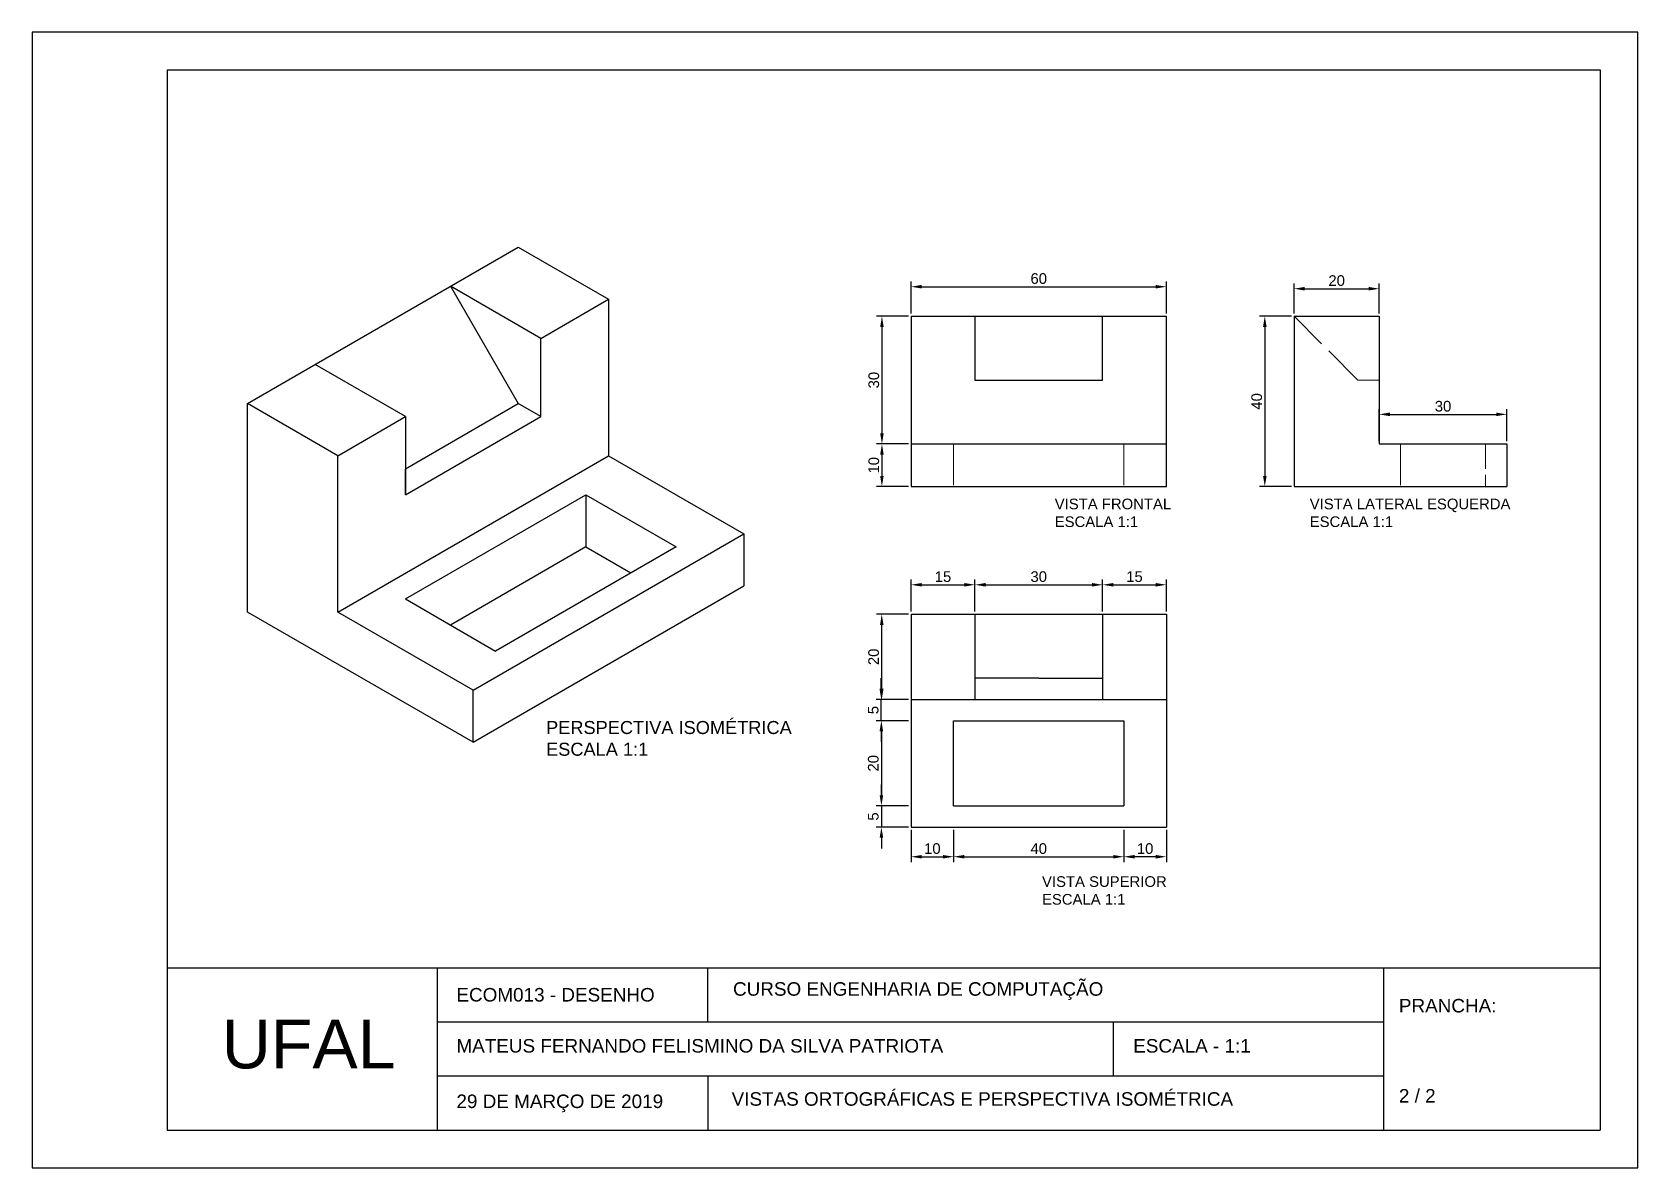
# Paper-space layout 'Layout 2' of a CAD drawing. Header units: millimetres. Extents: x 0 to 297, y 0 to 210.
# The model-space entities are those that its viewports show. They can reach past a viewport. Long polylines and large blocks are cut down to what shows.
import ezdxf

# ---------------------------------------------------------------- set-up
doc = ezdxf.new("R2010")
doc.units = ezdxf.units.MM
doc.linetypes.add('ACAD_ISO02W100', pattern=[15, 12, -3])
for name, color, linetype in [('Cota', 210, 'Continuous'), ('Isometrico', 30, 'Continuous'), ('MV', 7, 'Continuous'), ('Text', 3, 'Continuous')]:
    doc.layers.add(name, color=color, linetype=linetype)
doc.layers.add('Projection', color=4, linetype='ACAD_ISO02W100', lineweight=15)
doc.layers.get('MV').off()
doc.styles.get("Standard").update_dxf_attribs({"font": 'arial.ttf'})
doc.dimstyles.new('ISO-25', dxfattribs={"dimtxt": 2.5, "dimasz": 2.5, "dimexe": 1.25, "dimexo": 0.625, "dimtad": 1, "dimtxsty": 'Standard', "dimcen": 2.5, "dimadec": 0, "dimazin": 0, "dimtfac": 1, "dimtmove": 0, "dimatfit": 3, "dimfxl": 1, "dimarcsym": 0})

# ---------------------------------------------------------------- blocks, each defined once
blk = doc.blocks.new('*D2')
at = {"layer": 'Cota', "color": 0, "lineweight": -2, "transparency": 16777216}
for p, q in [((86789.74, 259671.86), (86789.74, 259678.95)), ((86792.24, 259677.7), (86807.24, 259677.7)), ((86809.74, 259671.86), (86809.74, 259678.95))]:
    blk.add_line(p, q, dxfattribs=at)
at = {"layer": 'Cota', "color": 0, "transparency": 16777216}
for points in [[(86792.24, 259678.12), (86792.24, 259677.29), (86789.74, 259677.7)], [(86807.24, 259678.12), (86807.24, 259677.29), (86809.74, 259677.7)]]:
    blk.add_solid(points, dxfattribs=at)
at = {"layer": 'Defpoints', "color": 0, "transparency": 16777216}
for p in [(86809.74, 259677.7), (86789.74, 259671.23), (86809.74, 259671.23)]:
    blk.add_point(p, dxfattribs=at)
at = {"layer": 'Cota', "color": 0, "transparency": 16777216, "insert": (86799.74, 259679.6), "char_height": 2.5, "attachment_point": 5}
blk.add_mtext('20', dxfattribs=at)
blk = doc.blocks.new('*D3')
at = {"layer": 'Cota', "color": 0, "lineweight": -2, "transparency": 16777216}
for p, q in [((86789.12, 259671.23), (86781.61, 259671.23)), ((86782.86, 259668.73), (86782.86, 259633.73)), ((86789.12, 259631.23), (86781.61, 259631.23))]:
    blk.add_line(p, q, dxfattribs=at)
at = {"layer": 'Cota', "color": 0, "transparency": 16777216}
for points in [[(86782.44, 259668.73), (86783.28, 259668.73), (86782.86, 259671.23)], [(86782.44, 259633.73), (86783.28, 259633.73), (86782.86, 259631.23)]]:
    blk.add_solid(points, dxfattribs=at)
at = {"layer": 'Defpoints', "color": 0, "transparency": 16777216}
for p in [(86789.74, 259671.23), (86782.86, 259631.23), (86789.74, 259631.23)]:
    blk.add_point(p, dxfattribs=at)
at = {"layer": 'Cota', "color": 0, "transparency": 16777216, "insert": (86780.96, 259651.23), "char_height": 2.5, "attachment_point": 5, "rotation": 90}
blk.add_mtext('40', dxfattribs=at)
blk = doc.blocks.new('*D4')
at = {"layer": 'Cota', "color": 0, "lineweight": -2, "transparency": 16777216}
for p, q in [((86699.74, 259550.61), (86699.74, 259543.03)), ((86709.74, 259550.61), (86709.74, 259543.03)), ((86702.24, 259544.28), (86707.24, 259544.28))]:
    blk.add_line(p, q, dxfattribs=at)
at = {"layer": 'Cota', "color": 0, "transparency": 16777216}
for points in [[(86702.24, 259544.69), (86702.24, 259543.86), (86699.74, 259544.28)], [(86707.24, 259544.69), (86707.24, 259543.86), (86709.74, 259544.28)]]:
    blk.add_solid(points, dxfattribs=at)
at = {"layer": 'Defpoints', "color": 0, "transparency": 16777216}
for p in [(86699.74, 259551.23), (86709.74, 259551.23), (86709.74, 259544.28)]:
    blk.add_point(p, dxfattribs=at)
at = {"layer": 'Cota', "color": 0, "transparency": 16777216, "insert": (86704.74, 259546.18), "char_height": 2.5, "attachment_point": 5}
blk.add_mtext('10', dxfattribs=at)
blk = doc.blocks.new('*D5')
at = {"layer": 'Cota', "color": 0, "lineweight": -2, "transparency": 16777216}
for p, q in [((86709.74, 259550.61), (86709.74, 259543.03)), ((86749.74, 259550.61), (86749.74, 259543.03)), ((86712.24, 259544.28), (86747.24, 259544.28))]:
    blk.add_line(p, q, dxfattribs=at)
at = {"layer": 'Cota', "color": 0, "transparency": 16777216}
for points in [[(86712.24, 259544.69), (86712.24, 259543.86), (86709.74, 259544.28)], [(86747.24, 259544.69), (86747.24, 259543.86), (86749.74, 259544.28)]]:
    blk.add_solid(points, dxfattribs=at)
at = {"layer": 'Defpoints', "color": 0, "transparency": 16777216}
for p in [(86709.74, 259551.23), (86749.74, 259551.23), (86749.74, 259544.28)]:
    blk.add_point(p, dxfattribs=at)
at = {"layer": 'Cota', "color": 0, "transparency": 16777216, "insert": (86729.74, 259546.18), "char_height": 2.5, "attachment_point": 5}
blk.add_mtext('40', dxfattribs=at)
blk = doc.blocks.new('*D6')
at = {"layer": 'Cota', "color": 0, "lineweight": -2, "transparency": 16777216}
for p, q in [((86749.74, 259550.61), (86749.74, 259543.03)), ((86759.74, 259550.61), (86759.74, 259543.03)), ((86757.24, 259544.28), (86752.24, 259544.28))]:
    blk.add_line(p, q, dxfattribs=at)
at = {"layer": 'Cota', "color": 0, "transparency": 16777216}
for points in [[(86752.24, 259544.69), (86752.24, 259543.86), (86749.74, 259544.28)], [(86757.24, 259544.69), (86757.24, 259543.86), (86759.74, 259544.28)]]:
    blk.add_solid(points, dxfattribs=at)
at = {"layer": 'Defpoints', "color": 0, "transparency": 16777216}
for p in [(86749.74, 259551.23), (86759.74, 259551.23), (86749.74, 259544.28)]:
    blk.add_point(p, dxfattribs=at)
at = {"layer": 'Cota', "color": 0, "transparency": 16777216, "insert": (86754.74, 259546.18), "char_height": 2.5, "attachment_point": 5}
blk.add_mtext('10', dxfattribs=at)
blk = doc.blocks.new('*D7')
at = {"layer": 'Cota', "color": 0, "lineweight": -2, "transparency": 16777216}
for p, q in [((86699.74, 259671.86), (86699.74, 259679.42)), ((86702.24, 259678.17), (86757.24, 259678.17)), ((86759.74, 259671.86), (86759.74, 259679.42))]:
    blk.add_line(p, q, dxfattribs=at)
at = {"layer": 'Cota', "color": 0, "transparency": 16777216}
for points in [[(86702.24, 259678.59), (86702.24, 259677.76), (86699.74, 259678.17)], [(86757.24, 259678.59), (86757.24, 259677.76), (86759.74, 259678.17)]]:
    blk.add_solid(points, dxfattribs=at)
at = {"layer": 'Defpoints', "color": 0, "transparency": 16777216}
for p in [(86759.74, 259678.17), (86699.74, 259671.23), (86759.74, 259671.23)]:
    blk.add_point(p, dxfattribs=at)
at = {"layer": 'Cota', "color": 0, "transparency": 16777216, "insert": (86729.74, 259680.08), "char_height": 2.5, "attachment_point": 5}
blk.add_mtext('60', dxfattribs=at)
blk = doc.blocks.new('*D8')
at = {"layer": 'Cota', "color": 0, "lineweight": -2, "transparency": 16777216}
for p, q in [((86699.74, 259601.86), (86699.74, 259609.41)), ((86702.24, 259608.16), (86712.24, 259608.16)), ((86714.74, 259601.86), (86714.74, 259609.41))]:
    blk.add_line(p, q, dxfattribs=at)
at = {"layer": 'Cota', "color": 0, "transparency": 16777216}
for points in [[(86702.24, 259608.58), (86702.24, 259607.74), (86699.74, 259608.16)], [(86712.24, 259608.58), (86712.24, 259607.74), (86714.74, 259608.16)]]:
    blk.add_solid(points, dxfattribs=at)
at = {"layer": 'Defpoints', "color": 0, "transparency": 16777216}
for p in [(86714.74, 259608.16), (86699.74, 259601.23), (86714.74, 259601.23)]:
    blk.add_point(p, dxfattribs=at)
at = {"layer": 'Cota', "color": 0, "transparency": 16777216, "insert": (86707.24, 259610.06), "char_height": 2.5, "attachment_point": 5}
blk.add_mtext('15', dxfattribs=at)
blk = doc.blocks.new('*D9')
at = {"layer": 'Cota', "color": 0, "lineweight": -2, "transparency": 16777216}
for p, q in [((86714.74, 259601.86), (86714.74, 259609.41)), ((86717.24, 259608.16), (86742.24, 259608.16)), ((86744.74, 259601.86), (86744.74, 259609.41))]:
    blk.add_line(p, q, dxfattribs=at)
at = {"layer": 'Cota', "color": 0, "transparency": 16777216}
for points in [[(86717.24, 259608.58), (86717.24, 259607.74), (86714.74, 259608.16)], [(86742.24, 259608.58), (86742.24, 259607.74), (86744.74, 259608.16)]]:
    blk.add_solid(points, dxfattribs=at)
at = {"layer": 'Defpoints', "color": 0, "transparency": 16777216}
for p in [(86744.74, 259608.16), (86714.74, 259601.23), (86744.74, 259601.23)]:
    blk.add_point(p, dxfattribs=at)
at = {"layer": 'Cota', "color": 0, "transparency": 16777216, "insert": (86729.74, 259610.06), "char_height": 2.5, "attachment_point": 5}
blk.add_mtext('30', dxfattribs=at)
blk = doc.blocks.new('*D10')
at = {"layer": 'Cota', "color": 0, "lineweight": -2, "transparency": 16777216}
for p, q in [((86744.74, 259601.86), (86744.74, 259609.41)), ((86747.24, 259608.16), (86757.24, 259608.16)), ((86759.74, 259601.86), (86759.74, 259609.41))]:
    blk.add_line(p, q, dxfattribs=at)
at = {"layer": 'Cota', "color": 0, "transparency": 16777216}
for points in [[(86747.24, 259608.58), (86747.24, 259607.74), (86744.74, 259608.16)], [(86757.24, 259608.58), (86757.24, 259607.74), (86759.74, 259608.16)]]:
    blk.add_solid(points, dxfattribs=at)
at = {"layer": 'Defpoints', "color": 0, "transparency": 16777216}
for p in [(86759.74, 259608.16), (86744.74, 259601.23), (86759.74, 259601.23)]:
    blk.add_point(p, dxfattribs=at)
at = {"layer": 'Cota', "color": 0, "transparency": 16777216, "insert": (86752.24, 259610.06), "char_height": 2.5, "attachment_point": 5}
blk.add_mtext('15', dxfattribs=at)
blk = doc.blocks.new('*D11')
at = {"layer": 'Cota', "color": 0, "lineweight": -2, "transparency": 16777216}
for p, q in [((86699.12, 259671.23), (86691.64, 259671.23)), ((86692.89, 259668.73), (86692.89, 259643.73)), ((86699.12, 259641.23), (86691.64, 259641.23))]:
    blk.add_line(p, q, dxfattribs=at)
at = {"layer": 'Cota', "color": 0, "transparency": 16777216}
for points in [[(86692.48, 259668.73), (86693.31, 259668.73), (86692.89, 259671.23)], [(86692.48, 259643.73), (86693.31, 259643.73), (86692.89, 259641.23)]]:
    blk.add_solid(points, dxfattribs=at)
at = {"layer": 'Defpoints', "color": 0, "transparency": 16777216}
for p in [(86699.74, 259671.23), (86692.89, 259641.23), (86699.74, 259641.23)]:
    blk.add_point(p, dxfattribs=at)
at = {"layer": 'Cota', "color": 0, "transparency": 16777216, "insert": (86690.99, 259656.23), "char_height": 2.5, "attachment_point": 5, "rotation": 90}
blk.add_mtext('30', dxfattribs=at)
blk = doc.blocks.new('*D12')
at = {"layer": 'Cota', "color": 0, "lineweight": -2, "transparency": 16777216}
for p, q in [((86699.12, 259641.23), (86691.64, 259641.23)), ((86692.89, 259638.73), (86692.89, 259633.73)), ((86699.12, 259631.23), (86691.64, 259631.23))]:
    blk.add_line(p, q, dxfattribs=at)
at = {"layer": 'Cota', "color": 0, "transparency": 16777216}
for points in [[(86692.48, 259638.73), (86693.31, 259638.73), (86692.89, 259641.23)], [(86692.48, 259633.73), (86693.31, 259633.73), (86692.89, 259631.23)]]:
    blk.add_solid(points, dxfattribs=at)
at = {"layer": 'Defpoints', "color": 0, "transparency": 16777216}
for p in [(86699.74, 259641.23), (86692.89, 259631.23), (86699.74, 259631.23)]:
    blk.add_point(p, dxfattribs=at)
at = {"layer": 'Cota', "color": 0, "transparency": 16777216, "insert": (86690.99, 259636.23), "char_height": 2.5, "attachment_point": 5, "rotation": 90}
blk.add_mtext('10', dxfattribs=at)
blk = doc.blocks.new('*D35')
at = {"layer": 'Cota', "color": 0, "lineweight": -2, "ltscale": 0.3, "transparency": 16777216}
for p, q in [((86809.74, 259641.86), (86809.74, 259649.44)), ((86812.24, 259648.19), (86837.24, 259648.19)), ((86839.74, 259641.86), (86839.74, 259649.44))]:
    blk.add_line(p, q, dxfattribs=at)
at = {"layer": 'Cota', "color": 0, "ltscale": 0.3, "transparency": 16777216}
for points in [[(86812.24, 259648.61), (86812.24, 259647.77), (86809.74, 259648.19)], [(86837.24, 259648.61), (86837.24, 259647.77), (86839.74, 259648.19)]]:
    blk.add_solid(points, dxfattribs=at)
at = {"layer": 'Defpoints', "color": 0, "ltscale": 0.3, "transparency": 16777216}
for p in [(86839.74, 259648.19), (86809.74, 259641.23), (86839.74, 259641.23)]:
    blk.add_point(p, dxfattribs=at)
at = {"layer": 'Cota', "color": 0, "ltscale": 0.3, "transparency": 16777216, "insert": (86824.74, 259650.09), "char_height": 2.5, "attachment_point": 5}
blk.add_mtext('30', dxfattribs=at)
blk = doc.blocks.new('*D37')
at = {"layer": 'Cota', "color": 0, "lineweight": -2, "ltscale": 0.3, "transparency": 16777216}
for p, q in [((86699.12, 259576.23), (86691.52, 259576.23)), ((86692.77, 259573.73), (86692.77, 259558.73)), ((86699.12, 259556.23), (86691.52, 259556.23))]:
    blk.add_line(p, q, dxfattribs=at)
at = {"layer": 'Cota', "color": 0, "ltscale": 0.3, "transparency": 16777216}
for points in [[(86692.35, 259573.73), (86693.19, 259573.73), (86692.77, 259576.23)], [(86692.35, 259558.73), (86693.19, 259558.73), (86692.77, 259556.23)]]:
    blk.add_solid(points, dxfattribs=at)
at = {"layer": 'Defpoints', "color": 0, "ltscale": 0.3, "transparency": 16777216}
for p in [(86699.74, 259576.23), (86692.77, 259556.23), (86699.74, 259556.23)]:
    blk.add_point(p, dxfattribs=at)
at = {"layer": 'Cota', "color": 0, "ltscale": 0.3, "transparency": 16777216, "insert": (86690.87, 259566.23), "char_height": 2.5, "attachment_point": 5, "rotation": 90}
blk.add_mtext('20', dxfattribs=at)
blk = doc.blocks.new('*D38')
at = {"layer": 'Cota', "color": 0, "lineweight": -2, "ltscale": 0.3, "transparency": 16777216}
for p, q in [((86692.77, 259558.73), (86692.77, 259561.23)), ((86699.12, 259556.23), (86691.52, 259556.23)), ((86692.77, 259556.23), (86692.77, 259551.23)), ((86699.12, 259551.23), (86691.52, 259551.23)), ((86692.77, 259548.73), (86692.77, 259546.23))]:
    blk.add_line(p, q, dxfattribs=at)
at = {"layer": 'Cota', "color": 0, "ltscale": 0.3, "transparency": 16777216}
for points in [[(86692.35, 259558.73), (86693.19, 259558.73), (86692.77, 259556.23)], [(86692.35, 259548.73), (86693.19, 259548.73), (86692.77, 259551.23)]]:
    blk.add_solid(points, dxfattribs=at)
at = {"layer": 'Defpoints', "color": 0, "ltscale": 0.3, "transparency": 16777216}
for p in [(86699.74, 259556.23), (86692.77, 259551.23), (86699.74, 259551.23)]:
    blk.add_point(p, dxfattribs=at)
at = {"layer": 'Cota', "color": 0, "ltscale": 0.3, "transparency": 16777216, "insert": (86690.87, 259553.73), "char_height": 2.5, "attachment_point": 5, "rotation": 90}
blk.add_mtext('5', dxfattribs=at)
blk = doc.blocks.new('*D43')
at = {"layer": 'Cota', "color": 0, "lineweight": -2, "ltscale": 0.3, "transparency": 16777216}
for p, q in [((86692.75, 259583.73), (86692.75, 259586.23)), ((86699.12, 259581.23), (86691.5, 259581.23)), ((86692.75, 259576.23), (86692.75, 259581.23)), ((86699.12, 259576.23), (86691.5, 259576.23)), ((86692.75, 259573.73), (86692.75, 259571.23))]:
    blk.add_line(p, q, dxfattribs=at)
at = {"layer": 'Cota', "color": 0, "ltscale": 0.3, "transparency": 16777216}
for points in [[(86692.33, 259583.73), (86693.16, 259583.73), (86692.75, 259581.23)], [(86692.33, 259573.73), (86693.16, 259573.73), (86692.75, 259576.23)]]:
    blk.add_solid(points, dxfattribs=at)
at = {"layer": 'Defpoints', "color": 0, "ltscale": 0.3, "transparency": 16777216}
for p in [(86692.75, 259581.23), (86699.74, 259581.23), (86699.74, 259576.23)]:
    blk.add_point(p, dxfattribs=at)
at = {"layer": 'Cota', "color": 0, "ltscale": 0.3, "transparency": 16777216, "insert": (86690.85, 259578.73), "char_height": 2.5, "attachment_point": 5, "rotation": 90}
blk.add_mtext('5', dxfattribs=at)
blk = doc.blocks.new('*D44')
at = {"layer": 'Cota', "color": 0, "lineweight": -2, "ltscale": 0.3, "transparency": 16777216}
for p, q in [((86699.12, 259601.23), (86691.6, 259601.23)), ((86692.85, 259583.73), (86692.85, 259598.73)), ((86699.12, 259581.23), (86691.6, 259581.23))]:
    blk.add_line(p, q, dxfattribs=at)
at = {"layer": 'Cota', "color": 0, "ltscale": 0.3, "transparency": 16777216}
for points in [[(86692.44, 259598.73), (86693.27, 259598.73), (86692.85, 259601.23)], [(86692.44, 259583.73), (86693.27, 259583.73), (86692.85, 259581.23)]]:
    blk.add_solid(points, dxfattribs=at)
at = {"layer": 'Defpoints', "color": 0, "ltscale": 0.3, "transparency": 16777216}
for p in [(86692.85, 259601.23), (86699.74, 259601.23), (86699.74, 259581.23)]:
    blk.add_point(p, dxfattribs=at)
at = {"layer": 'Cota', "color": 0, "ltscale": 0.3, "transparency": 16777216, "insert": (86690.95, 259591.23), "char_height": 2.5, "attachment_point": 5, "rotation": 90}
blk.add_mtext('20', dxfattribs=at)

msp = doc.modelspace()

# ---------------------------------------------------------------- linework, layer by layer
for p, q in [((86699.744, 259671.234), (86699.744, 259631.234)), ((86714.744, 259671.234), (86714.744, 259656.234)), ((86744.744, 259656.234), (86744.744, 259671.234)), ((86759.744, 259631.234), (86759.744, 259671.234)), ((86789.744, 259671.234), (86789.744, 259631.234)), ((86809.744, 259671.234), (86809.744, 259641.234)), ((86714.744, 259656.234), (86744.744, 259656.234)), ((86699.744, 259641.234), (86759.744, 259641.234)), ((86809.744, 259641.234), (86839.744, 259641.234)), ((86699.744, 259631.234), (86759.744, 259631.234)), ((86789.744, 259631.234), (86839.744, 259631.234)), ((86699.744, 259601.234), (86699.744, 259551.234)), ((86714.744, 259601.234), (86714.744, 259581.234)), ((86744.744, 259601.234), (86744.744, 259581.234)), ((86759.744, 259601.234), (86759.744, 259551.234)), ((86729.744, 259586.234), (86714.744, 259586.234)), ((86729.744, 259586.234), (86744.744, 259586.234)), ((86709.744, 259556.234), (86709.744, 259576.234)), ((86709.744, 259576.234), (86749.744, 259576.234)), ((86749.744, 259576.234), (86749.744, 259556.234)), ((86709.744, 259556.234), (86749.744, 259556.234)), ((86699.744, 259551.234), (86759.744, 259551.234))]:
    msp.add_line(p, q)
at = {"ltscale": 0.3}
for p, q in [((86699.744, 259671.234), (86759.744, 259671.234)), ((86789.744, 259671.234), (86809.744, 259671.234)), ((86809.744, 259641.234), (86839.744, 259641.234)), ((86839.744, 259641.234), (86839.744, 259631.234)), ((86699.744, 259601.234), (86759.744, 259601.234)), ((86699.744, 259581.234), (86759.744, 259581.234))]:
    msp.add_line(p, q, dxfattribs=at)
at = {"layer": 'Isometrico'}
for p, q in [((86559.681, 259644.233), (86611.643, 259674.233)), ((86611.643, 259674.233), (86628.963, 259664.233)), ((86615.973, 259656.733), (86598.652, 259666.733)), ((86598.652, 259666.733), (86611.643, 259644.233)), ((86615.973, 259656.733), (86628.963, 259664.233)), ((86628.963, 259664.233), (86628.963, 259634.233)), ((86615.973, 259641.733), (86615.973, 259656.733)), ((86589.992, 259641.733), (86572.672, 259651.733)), ((86559.681, 259604.233), (86559.681, 259644.233)), ((86577.002, 259634.233), (86559.681, 259644.233)), ((86589.992, 259631.733), (86611.643, 259644.233)), ((86615.973, 259641.733), (86611.643, 259644.233)), ((86577.002, 259634.233), (86589.992, 259641.733)), ((86589.992, 259641.733), (86589.992, 259626.733)), ((86589.992, 259626.733), (86615.973, 259641.733)), ((86577.002, 259604.233), (86577.002, 259634.233)), ((86577.002, 259604.233), (86628.963, 259634.233)), ((86628.963, 259634.233), (86654.944, 259619.233)), ((86589.992, 259626.733), (86589.992, 259631.733)), ((86624.633, 259626.733), (86641.954, 259616.733)), ((86624.633, 259626.733), (86624.633, 259616.733)), ((86602.982, 259589.233), (86654.944, 259619.233)), ((86654.944, 259619.233), (86654.944, 259609.233)), ((86624.633, 259616.733), (86598.652, 259601.733)), ((86641.954, 259616.733), (86607.313, 259596.733)), ((86624.633, 259616.733), (86633.293, 259611.733)), ((86589.992, 259606.733), (86607.313, 259596.733)), ((86602.982, 259579.233), (86654.944, 259609.233)), ((86602.982, 259579.233), (86559.681, 259604.233)), ((86602.982, 259589.233), (86577.002, 259604.233)), ((86602.982, 259579.233), (86602.982, 259589.233))]:
    msp.add_line(p, q, dxfattribs=at)
at = {"layer": 'Isometrico', "ltscale": 0.3}
msp.add_line((86589.992, 259606.733), (86624.633, 259626.733), dxfattribs=at)
at = {"layer": 'Projection', "ltscale": 0.5}
for p, q in [((86804.744, 259656.234), (86789.744, 259671.234)), ((86809.744, 259656.234), (86804.744, 259656.234)), ((86709.744, 259641.234), (86709.744, 259631.234)), ((86749.744, 259641.234), (86749.744, 259631.234)), ((86814.744, 259641.234), (86814.744, 259631.234))]:
    msp.add_line(p, q, dxfattribs=at)
at = {"layer": 'Projection', "ltscale": 0.3}
msp.add_line((86834.744, 259641.234), (86834.744, 259631.234), dxfattribs=at)

# ---------------------------------------------------------------- texts
at = {"layer": 'Text', "attachment_point": 1}
for s, insert, char_height in [('{\\H0.5x;VISTA FRONTAL\\PESCALA 1:1}', (86733.5, 259628.397), 5), ('VISTA LATERAL ESQUERDA\\PESCALA 1:1', (86793.417, 259628.397), 2.5), ('PERSPECTIVA ISOMÉTRICA\\PESCALA 1:1', (86617.002, 259583.325), 2.5), ('VISTA SUPERIOR\\PESCALA 1:1', (86730.508, 259539.696), 2.5)]:
    msp.add_mtext_dynamic_manual_height_columns(s, width=95.65834, gutter_width=25, heights=[14.894], dxfattribs=dict(at, insert=insert, char_height=char_height))

# ---------------------------------------------------------------- dimensions: what is measured, and where the dimension line sits
at = {"layer": 'Cota'}
for base, p1, p2, picture, middle in [((86759.744, 259678.174), (86699.744, 259671.234), (86759.744, 259671.234), '*D7', (86729.744, 259680.075)), ((86809.744, 259677.702), (86789.744, 259671.234), (86809.744, 259671.234), '*D2', (86799.744, 259679.603)), ((86714.744, 259608.161), (86699.744, 259601.234), (86714.744, 259601.234), '*D8', (86707.244, 259610.062)), ((86709.744, 259544.277), (86699.744, 259551.234), (86709.744, 259551.234), '*D4', (86704.744, 259546.179))]:
    dim = msp.add_linear_dim(base=base, p1=p1, p2=p2, dimstyle='ISO-25', dxfattribs=at)
    dim.commit()
    dim.dimension.update_dxf_attribs({"geometry": picture, "text_midpoint": middle})
for base, p1, p2, picture, middle in [((86692.895, 259641.234), (86699.744, 259671.234), (86699.744, 259641.234), '*D11', (86690.993, 259656.234)), ((86782.861, 259631.234), (86789.744, 259671.234), (86789.744, 259631.234), '*D3', (86780.959, 259651.234))]:
    dim = msp.add_linear_dim(base=base, p1=p1, p2=p2, angle=90, dimstyle='ISO-25', dxfattribs=at)
    dim.commit()
    dim.dimension.update_dxf_attribs({"geometry": picture, "text_midpoint": middle})
at = {"layer": 'Cota', "ltscale": 0.3}
dim = msp.add_linear_dim(base=(86839.744, 259648.189), p1=(86809.744, 259641.234), p2=(86839.744, 259641.234), dimstyle='ISO-25', dxfattribs=at)
dim.commit()
dim.dimension.update_dxf_attribs({"geometry": '*D35', "text_midpoint": (86824.744, 259650.092)})
at = {"layer": 'Cota'}
dim = msp.add_linear_dim(base=(86692.895, 259631.234), p1=(86699.744, 259641.234), p2=(86699.744, 259631.234), angle=90, dimstyle='ISO-25', override={"dimtmove": 1}, dxfattribs=at)
dim.commit()
dim.dimension.update_dxf_attribs({"geometry": '*D12', "text_midpoint": (86690.993, 259636.234)})
for base, p1, p2, picture, middle in [((86744.744, 259608.161), (86714.744, 259601.234), (86744.744, 259601.234), '*D9', (86729.744, 259610.063)), ((86759.744, 259608.161), (86744.744, 259601.234), (86759.744, 259601.234), '*D10', (86752.244, 259610.062)), ((86749.744, 259544.277), (86709.744, 259551.234), (86749.744, 259551.234), '*D5', (86729.744, 259546.179)), ((86749.744, 259544.277), (86759.744, 259551.234), (86749.744, 259551.234), '*D6', (86754.744, 259546.179))]:
    dim = msp.add_linear_dim(base=base, p1=p1, p2=p2, dimstyle='ISO-25', override={"dimtmove": 1}, dxfattribs=at)
    dim.commit()
    dim.dimension.update_dxf_attribs({"geometry": picture, "text_midpoint": middle})
at = {"layer": 'Cota', "ltscale": 0.3}
for base, p1, p2, picture, middle in [((86692.855, 259601.234), (86699.744, 259581.234), (86699.744, 259601.234), '*D44', (86690.953, 259591.234)), ((86692.747, 259581.234), (86699.744, 259576.234), (86699.744, 259581.234), '*D43', (86690.85, 259578.734))]:
    dim = msp.add_linear_dim(base=base, p1=p1, p2=p2, angle=90, dimstyle='ISO-25', dxfattribs=at)
    dim.commit()
    dim.dimension.update_dxf_attribs({"geometry": picture, "text_midpoint": middle})
for base, p1, p2, picture, middle in [((86692.77, 259556.234), (86699.744, 259576.234), (86699.744, 259556.234), '*D37', (86690.868, 259566.234)), ((86692.77, 259551.234), (86699.744, 259556.234), (86699.744, 259551.234), '*D38', (86690.873, 259553.734))]:
    dim = msp.add_linear_dim(base=base, p1=p1, p2=p2, angle=90, dimstyle='ISO-25', override={"dimtmove": 1}, dxfattribs=at)
    dim.commit()
    dim.dimension.update_dxf_attribs({"geometry": picture, "text_midpoint": middle})

psp = doc.layouts.new('Layout 2')

# ---------------------------------------------------------------- linework, layer by layer
for p, q in [((25, 203), (25, 7)), ((25, 203), (290, 203)), ((290, 203), (290, 7)), ((25, 37), (290, 37)), ((75, 7), (75, 37)), ((125, 27), (125, 37)), ((250, 7), (250, 37)), ((75, 27), (250, 27)), ((200, 17), (200, 27)), ((75, 17), (250, 17)), ((125, 17), (125, 7)), ((25, 7), (290, 7))]:
    psp.add_line(p, q)
psp.add_lwpolyline([(0, 0), (297, 0), (297, 210), (0, 210)], close=True)

# ---------------------------------------------------------------- texts
at = {"attachment_point": 1}
for s, width, gutter_width, heights, insert, char_height in [('ECOM013 - DESENHO', 49.9566, 12.5, [8.75], (78.48, 33.26), 2.5), ('CURSO ENGENHARIA DE COMPUTAÇÃO', 93.463, 12.5, [7.63], (129.64, 34.33), 2.5), ('PRANCHA:\\P\\P\\P\\P2 / 2', 81.7802, 12.5, [27.83], (252.8, 31.24), 2.5), ('UFAL', 15.9951, 45, [0], (35.08, 27.39), 9), ('MATEUS FERNANDO FELISMINO DA SILVA PATRIOTA', 102.0105, 12.5, [5.48], (78.48, 23.82), 2.5), ('ESCALA - 1:1', 49.9566, 12.5, [8.75], (203.66, 23.81), 2.5), ('29 DE MARÇO DE 2019', 49.9566, 12.5, [8.75], (78.48, 13.56), 2.5), ('VISTAS ORTOGRÁFICAS E PERSPECTIVA ISOMÉTRICA', 93.463, 12.5, [7.63], (129.38, 13.99), 2.5)]:
    psp.add_mtext_dynamic_manual_height_columns(s, width=width, gutter_width=gutter_width, heights=heights, dxfattribs=dict(at, insert=insert, char_height=char_height))

# ---------------------------------------------------------------- viewports
at = {"layer": 'MV'}
psp.add_viewport(center=(219.85, 111.54), size=(139.42, 149.076), view_center_point=(86772.509, 259612.893), view_height=189.3862, status=3, dxfattribs=at)
psp.add_viewport(center=(90.01, 120.45), size=(113.14, 112.8702), view_center_point=(86611.758, 259622.573), view_height=117.12393, dxfattribs=at)

doc.saveas('drawing.dxf')
